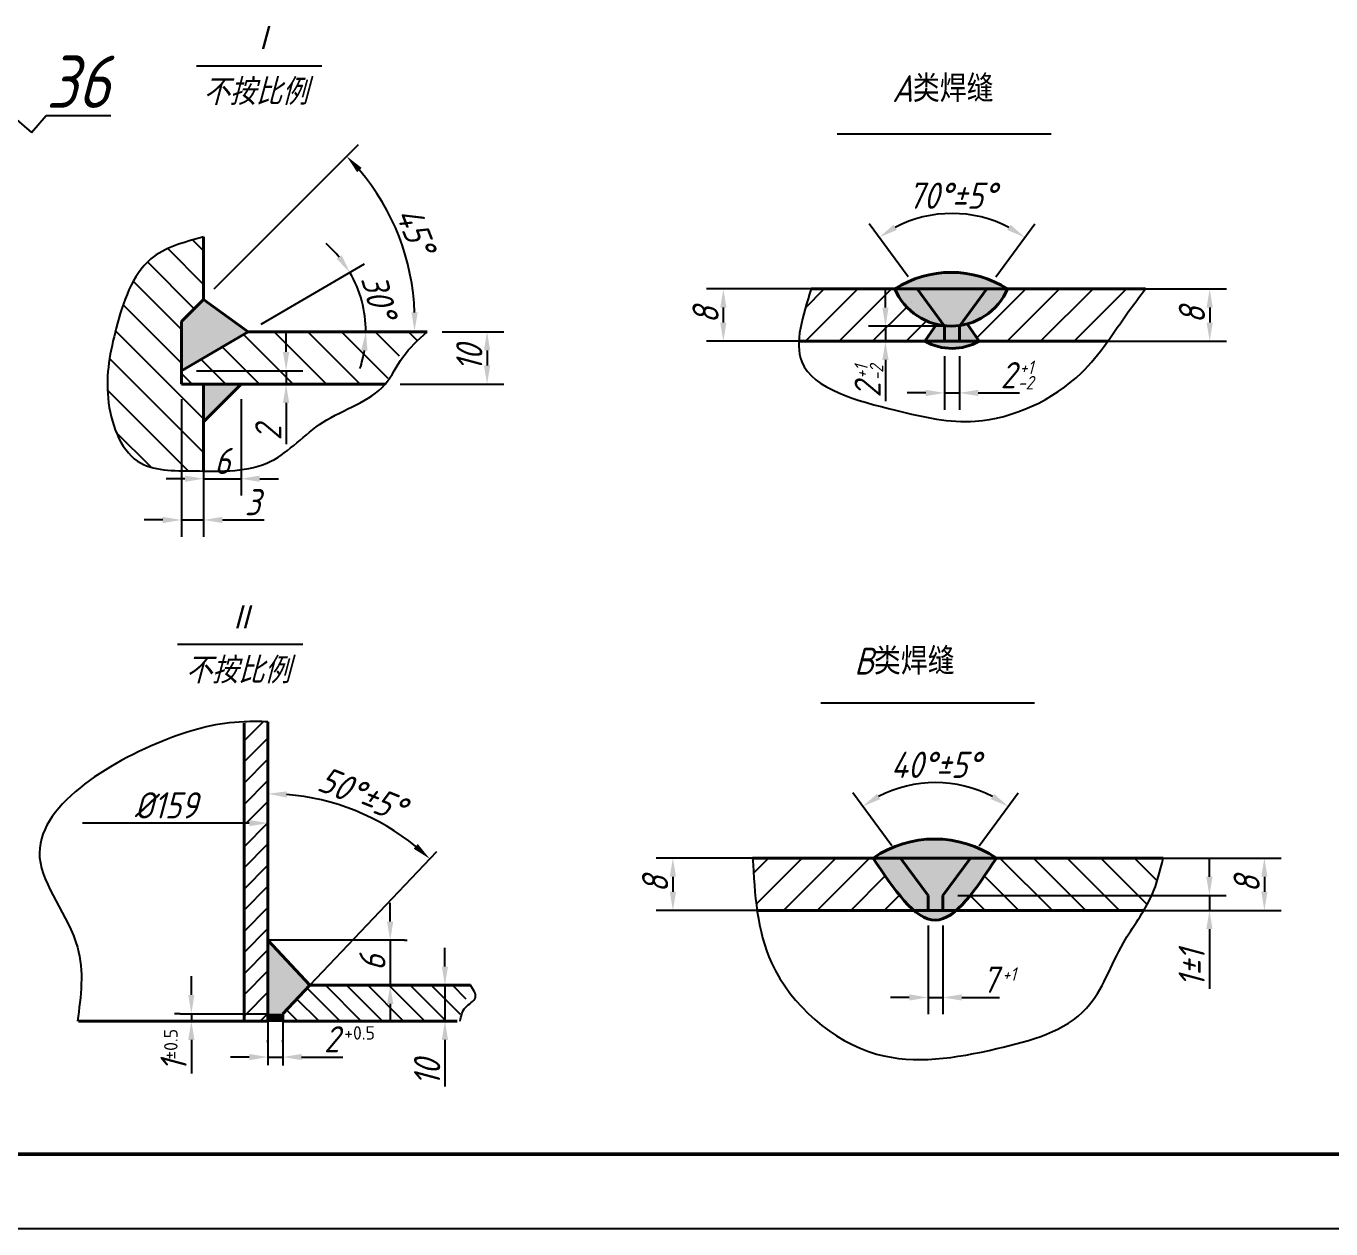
# Model space of a CAD drawing. Header units: millimetres. Extents: x -1137 to 3068, y -1656 to 1314.
# Drawn here: x -218 to 654, y -1656 to -852 of the extents above; entities that cross this region are included whole.
import ezdxf

# ---------------------------------------------------------------- set-up
doc = ezdxf.new("R2010")
doc.units = ezdxf.units.MM
doc.linetypes.add('ACAD_ISO04W100', pattern=[30, 24, -3, 0, -3])
for name, color, linetype in [('LAYER1', 7, 'Continuous'), ('文字', 7, 'Continuous'), ('标注', 254, 'Continuous'), ('点划线', 1, 'ACAD_ISO04W100'), ('细实线', 253, 'Continuous')]:
    doc.layers.add(name, color=color, linetype=linetype)
doc.layers.add('粗实线', color=4, linetype='Continuous', lineweight=40)
doc.styles.add('GB', font='gbeitc.shx', dxfattribs={"bigfont": 'hztxt.shx'})
doc.styles.get("Standard").update_dxf_attribs({"font": 'Tssdeng.shx', "bigfont": 'hztxt.shx'})
doc.dimstyles.new('GB$0', dxfattribs={"dimscale": 5, "dimtxt": 3.5, "dimasz": 2.5, "dimexe": 2.25, "dimexo": 2, "dimtad": 1, "dimdec": 0, "dimtxsty": 'GB', "dimcen": 2.5, "dimadec": 0, "dimazin": 0, "dimtfac": 1, "dimtdec": 0, "dimtmove": 0, "dimatfit": 3, "dimfxl": 0, "dimarcsym": 0})
doc.dimstyles.new('GB$2', dxfattribs={"dimscale": 5, "dimtxt": 3.5, "dimasz": 2.5, "dimexe": 2.25, "dimexo": 2, "dimtad": 1, "dimdec": 0, "dimtxsty": 'GB', "dimcen": 2.5, "dimadec": 0, "dimazin": 0, "dimtfac": 1, "dimtdec": 0, "dimtmove": 0, "dimatfit": 3, "dimfxl": 0, "dimarcsym": 0})

# ---------------------------------------------------------------- blocks, each defined once
blk = doc.blocks.new('*D3')
at = {"layer": 'DEFPOINTS', "color": 0}
for p in [(-114.15, -1091.65), (-99.36, -1091.65), (-99.36, -1182.36)]:
    blk.add_point(p, dxfattribs=at)
at = {"layer": '标注', "color": 0, "lineweight": -2}
for p, q in [((-114.15, -1101.65), (-114.15, -1193.61)), ((-99.36, -1101.65), (-99.36, -1193.61)), ((-126.65, -1182.36), (-139.15, -1182.36)), ((-114.15, -1182.36), (-99.36, -1182.36)), ((-86.86, -1182.36), (-58.99, -1182.36))]:
    blk.add_line(p, q, dxfattribs=at)
at = {"layer": '标注', "color": 0}
for points in [[(-126.65, -1180.27), (-126.65, -1184.44), (-114.15, -1182.36)], [(-86.86, -1180.27), (-86.86, -1184.44), (-99.36, -1182.36)]]:
    blk.add_solid(points, dxfattribs=at)
at = {"layer": '标注', "color": 0, "insert": (-66.68, -1170.48), "char_height": 17.5, "attachment_point": 5, "style": 'GB'}
blk.add_mtext('3', dxfattribs=at)
blk = doc.blocks.new('*D4')
at = {"layer": 'DEFPOINTS', "color": 0}
for p in [(-114.05, -1082.65), (-114.05, -1091.65), (-44.27, -1091.65)]:
    blk.add_point(p, dxfattribs=at)
at = {"layer": '标注', "color": 0, "lineweight": -2}
for p, q in [((-44.27, -1070.15), (-44.27, -1057.65)), ((-104.05, -1082.65), (-33.02, -1082.65)), ((-44.27, -1082.65), (-44.27, -1091.65)), ((-104.05, -1091.65), (-33.02, -1091.65)), ((-44.27, -1104.15), (-44.27, -1131.65))]:
    blk.add_line(p, q, dxfattribs=at)
at = {"layer": '标注', "color": 0}
for points in [[(-46.35, -1070.15), (-42.19, -1070.15), (-44.27, -1082.65)], [(-46.35, -1104.15), (-42.19, -1104.15), (-44.27, -1091.65)]]:
    blk.add_solid(points, dxfattribs=at)
at = {"layer": '标注', "color": 0, "insert": (-56.15, -1124.15), "char_height": 17.5, "attachment_point": 5, "rotation": 90, "style": 'GB'}
blk.add_mtext('2', dxfattribs=at)
blk = doc.blocks.new('*D5')
at = {"layer": 'DEFPOINTS', "color": 0}
for p in [(49.9, -1056.65), (21.89, -1091.65), (89.99, -1091.65)]:
    blk.add_point(p, dxfattribs=at)
at = {"layer": '标注', "color": 0, "lineweight": -2}
for p, q in [((59.9, -1056.65), (101.24, -1056.65)), ((89.99, -1069.15), (89.99, -1079.15)), ((31.89, -1091.65), (101.24, -1091.65))]:
    blk.add_line(p, q, dxfattribs=at)
at = {"layer": '标注', "color": 0}
for points in [[(87.91, -1069.15), (92.08, -1069.15), (89.99, -1056.65)], [(87.91, -1079.15), (92.08, -1079.15), (89.99, -1091.65)]]:
    blk.add_solid(points, dxfattribs=at)
at = {"layer": '标注', "color": 0, "insert": (78.12, -1074.15), "char_height": 17.5, "attachment_point": 5, "rotation": 90, "style": 'GB'}
blk.add_mtext('10', dxfattribs=at)
blk = doc.blocks.new('*D6')
at = {"layer": 'DEFPOINTS', "color": 0}
for p in [(37.55, -1013.59), (-99.36, -1035.03), (-114.22, -1049.9), (-99.04, -1049.82), (49.9, -1056.65)]:
    blk.add_point(p, dxfattribs=at)
at = {"layer": '标注', "color": 0, "lineweight": -2}
blk.add_line((-92.29, -1027.96), (4.19, -931.49), dxfattribs=at)
blk.add_arc((-113.48, -1049.16), 155.16, 1.9923, 40.38291, dxfattribs=at)
at = {"layer": '标注', "color": 0}
for points in [[(3.18, -950.04), (6.24, -947.22), (-3.77, -939.44)], [(43.67, -1043.77), (39.5, -1043.75), (41.52, -1056.26)]]:
    blk.add_solid(points, dxfattribs=at)
at = {"layer": '标注', "color": 0, "insert": (42.26, -988.79), "char_height": 17.5, "attachment_point": 5, "rotation": 291.1876, "style": 'GB'}
blk.add_mtext('45%%d', dxfattribs=at)
blk = doc.blocks.new('*D7')
at = {"layer": 'DEFPOINTS', "color": 0}
for p in [(7.83, -1042.85), (-69.58, -1056.65), (-69.58, -1056.65), (49.9, -1056.65), (-114.05, -1082.65)]:
    blk.add_point(p, dxfattribs=at)
at = {"layer": '标注', "color": 0, "lineweight": -2}
blk.add_line((-60.95, -1051.6), (8.01, -1011.28), dxfattribs=at)
for start, end in [(39.43014, 48.54834), (0, 30.31194), (341.7636, 350.8818)]:
    blk.add_arc((-69.58, -1056.65), 78.63, start, end, dxfattribs=at)
at = {"layer": '标注', "color": 0}
for points in [[(-7.14, -1005.51), (-10.56, -1007.9), (-1.7, -1016.96)], [(5.98, -1068.94), (10.13, -1069.27), (9.05, -1056.65)]]:
    blk.add_solid(points, dxfattribs=at)
at = {"layer": '标注', "color": 0, "insert": (17.77, -1032.98), "char_height": 17.5, "attachment_point": 5, "rotation": 285.15597, "style": 'GB'}
blk.add_mtext('30%%d', dxfattribs=at)
blk = doc.blocks.new('*D8')
at = {"layer": 'DEFPOINTS', "color": 0}
for p in [(417.85, -979.44), (377.3, -1028.01), (423.97, -1028.01), (395.63, -1053.01), (405.63, -1053.01)]:
    blk.add_point(p, dxfattribs=at)
at = {"layer": '标注', "color": 0, "lineweight": -2}
for p, q in [((371.38, -1019.94), (345.36, -984.46)), ((429.88, -1019.94), (455.91, -984.46))]:
    blk.add_line(p, q, dxfattribs=at)
blk.add_arc((400.63, -1059.83), 82.21, 62.46351, 117.53649, dxfattribs=at)
at = {"layer": '标注', "color": 0}
for points in [[(363.73, -988.7), (361.53, -985.16), (352.01, -993.53)], [(439.74, -985.16), (437.54, -988.7), (449.25, -993.53)]]:
    blk.add_solid(points, dxfattribs=at)
at = {"layer": '标注', "color": 0, "insert": (400.63, -965.74), "char_height": 17.5, "attachment_point": 5, "style": 'GB'}
blk.add_mtext('70%%D%%P5%%D', dxfattribs=at)
blk = doc.blocks.new('*D9')
at = {"layer": 'DEFPOINTS', "color": 0}
for p in [(330.37, -1028.01), (247.84, -1063.01), (330.37, -1063.01)]:
    blk.add_point(p, dxfattribs=at)
at = {"layer": '标注', "color": 0, "lineweight": -2}
for p, q in [((320.37, -1028.01), (236.59, -1028.01)), ((247.84, -1040.51), (247.84, -1050.51)), ((320.37, -1063.01), (236.59, -1063.01))]:
    blk.add_line(p, q, dxfattribs=at)
at = {"layer": '标注', "color": 0}
for points in [[(245.76, -1040.51), (249.93, -1040.51), (247.84, -1028.01)], [(245.76, -1050.51), (249.93, -1050.51), (247.84, -1063.01)]]:
    blk.add_solid(points, dxfattribs=at)
at = {"layer": '标注', "color": 0, "insert": (235.97, -1045.51), "char_height": 17.5, "attachment_point": 5, "rotation": 90, "style": 'GB'}
blk.add_mtext('8', dxfattribs=at)
blk = doc.blocks.new('*D10')
at = {"layer": 'DEFPOINTS', "color": 0}
for p in [(494.9, -1028.01), (494.9, -1063.01), (572.78, -1063.01)]:
    blk.add_point(p, dxfattribs=at)
at = {"layer": '标注', "color": 0, "lineweight": -2}
for p, q in [((504.9, -1028.01), (584.03, -1028.01)), ((572.78, -1040.51), (572.78, -1050.51)), ((504.9, -1063.01), (584.03, -1063.01))]:
    blk.add_line(p, q, dxfattribs=at)
at = {"layer": '标注', "color": 0}
for points in [[(570.7, -1040.51), (574.86, -1040.51), (572.78, -1028.01)], [(570.7, -1050.51), (574.86, -1050.51), (572.78, -1063.01)]]:
    blk.add_solid(points, dxfattribs=at)
at = {"layer": '标注', "color": 0, "insert": (560.91, -1045.51), "char_height": 17.5, "attachment_point": 5, "rotation": 90, "style": 'GB'}
blk.add_mtext('8', dxfattribs=at)
blk = doc.blocks.new('*D11')
at = {"layer": 'DEFPOINTS', "color": 0}
for p in [(395.63, -1063.01), (405.63, -1063.01), (405.63, -1097.51)]:
    blk.add_point(p, dxfattribs=at)
at = {"layer": '标注', "color": 0, "lineweight": -2}
for p, q in [((395.63, -1073.01), (395.63, -1108.76)), ((405.63, -1073.01), (405.63, -1108.76)), ((383.13, -1097.51), (370.63, -1097.51)), ((395.63, -1097.51), (405.63, -1097.51)), ((418.13, -1097.51), (445.63, -1097.51))]:
    blk.add_line(p, q, dxfattribs=at)
at = {"layer": '标注', "color": 0}
for points in [[(383.13, -1095.43), (383.13, -1099.6), (395.63, -1097.51)], [(418.13, -1095.43), (418.13, -1099.6), (405.63, -1097.51)]]:
    blk.add_solid(points, dxfattribs=at)
at = {"layer": '标注', "color": 0, "insert": (438.13, -1085.64), "char_height": 17.5, "attachment_point": 5, "style": 'GB'}
blk.add_mtext('2', dxfattribs=at)
blk = doc.blocks.new('*D12')
at = {"layer": 'DEFPOINTS', "color": 0}
for p in [(405.63, -1053.01), (356.16, -1063.01), (405.63, -1063.01)]:
    blk.add_point(p, dxfattribs=at)
at = {"layer": '标注', "color": 0, "lineweight": -2}
for p, q in [((356.16, -1040.51), (356.16, -1028.01)), ((395.63, -1053.01), (344.91, -1053.01)), ((356.16, -1053.01), (356.16, -1063.01)), ((395.63, -1063.01), (344.91, -1063.01)), ((356.16, -1075.51), (356.16, -1103.01))]:
    blk.add_line(p, q, dxfattribs=at)
at = {"layer": '标注', "color": 0}
for points in [[(354.07, -1040.51), (358.24, -1040.51), (356.16, -1053.01)], [(354.07, -1075.51), (358.24, -1075.51), (356.16, -1063.01)]]:
    blk.add_solid(points, dxfattribs=at)
at = {"layer": '标注', "color": 0, "insert": (344.28, -1095.51), "char_height": 17.5, "attachment_point": 5, "rotation": 90, "style": 'GB'}
blk.add_mtext('2', dxfattribs=at)
blk = doc.blocks.new('*D66')
at = {"layer": 'DEFPOINTS', "color": 0}
for p in [(-74.39, -1091.65), (-99.36, -1116.71), (-74.39, -1154.8)]:
    blk.add_point(p, dxfattribs=at)
at = {"layer": '标注', "color": 0, "lineweight": -2}
for p, q in [((-74.39, -1101.65), (-74.39, -1166.05)), ((-99.36, -1126.71), (-99.36, -1166.05)), ((-111.86, -1154.8), (-124.36, -1154.8)), ((-99.36, -1154.8), (-74.39, -1154.8)), ((-61.89, -1154.8), (-49.39, -1154.8))]:
    blk.add_line(p, q, dxfattribs=at)
at = {"layer": '标注', "color": 0}
for points in [[(-111.86, -1152.72), (-111.86, -1156.89), (-99.36, -1154.8)], [(-61.89, -1152.72), (-61.89, -1156.89), (-74.39, -1154.8)]]:
    blk.add_solid(points, dxfattribs=at)
at = {"layer": '标注', "color": 0, "insert": (-86.87, -1142.93), "char_height": 17.5, "attachment_point": 5, "style": 'GB'}
blk.add_mtext('6', dxfattribs=at)
blk = doc.blocks.new('*D68')
at = {"layer": 'DEFPOINTS', "color": 0}
for p in [(406.8, -1359.61), (366.26, -1408.18), (412.93, -1408.18), (384.59, -1433.18), (394.59, -1433.18)]:
    blk.add_point(p, dxfattribs=at)
at = {"layer": '标注', "color": 0, "lineweight": -2}
for p, q in [((360.34, -1400.12), (334.32, -1364.63)), ((418.84, -1400.12), (444.87, -1364.63))]:
    blk.add_line(p, q, dxfattribs=at)
blk.add_arc((389.59, -1440), 82.21, 62.46351, 117.53649, dxfattribs=at)
at = {"layer": '标注', "color": 0}
for points in [[(352.69, -1368.87), (350.48, -1365.33), (340.97, -1373.71)], [(428.7, -1365.33), (426.5, -1368.87), (438.21, -1373.71)]]:
    blk.add_solid(points, dxfattribs=at)
at = {"layer": '标注', "color": 0, "insert": (389.59, -1345.91), "char_height": 17.5, "attachment_point": 5, "style": 'GB'}
blk.add_mtext('40%%D%%P5%%D', dxfattribs=at)
blk = doc.blocks.new('*D69')
at = {"layer": 'DEFPOINTS', "color": 0}
for p in [(296.68, -1408.18), (214.16, -1443.18), (296.68, -1443.18)]:
    blk.add_point(p, dxfattribs=at)
at = {"layer": '标注', "color": 0, "lineweight": -2}
for p, q in [((286.68, -1408.18), (202.91, -1408.18)), ((214.16, -1420.68), (214.16, -1430.68)), ((286.68, -1443.18), (202.91, -1443.18))]:
    blk.add_line(p, q, dxfattribs=at)
at = {"layer": '标注', "color": 0}
for points in [[(212.07, -1420.68), (216.24, -1420.68), (214.16, -1408.18)], [(212.07, -1430.68), (216.24, -1430.68), (214.16, -1443.18)]]:
    blk.add_solid(points, dxfattribs=at)
at = {"layer": '标注', "color": 0, "insert": (202.28, -1425.68), "char_height": 17.5, "attachment_point": 5, "rotation": 90, "style": 'GB'}
blk.add_mtext('8', dxfattribs=at)
blk = doc.blocks.new('*D67')
at = {"layer": 'DEFPOINTS', "color": 0}
for p in [(483.86, -1408.18), (528.81, -1443.18), (609.33, -1443.18)]:
    blk.add_point(p, dxfattribs=at)
at = {"layer": '标注', "color": 0, "lineweight": -2}
for p, q in [((493.86, -1408.18), (620.58, -1408.18)), ((609.33, -1420.68), (609.33, -1430.68)), ((538.81, -1443.18), (620.58, -1443.18))]:
    blk.add_line(p, q, dxfattribs=at)
at = {"layer": '标注', "color": 0}
for points in [[(607.25, -1420.68), (611.41, -1420.68), (609.33, -1408.18)], [(607.25, -1430.68), (611.41, -1430.68), (609.33, -1443.18)]]:
    blk.add_solid(points, dxfattribs=at)
at = {"layer": '标注', "color": 0, "insert": (597.46, -1425.68), "char_height": 17.5, "attachment_point": 5, "rotation": 90, "style": 'GB'}
blk.add_mtext('8', dxfattribs=at)
blk = doc.blocks.new('*D70')
at = {"layer": 'DEFPOINTS', "color": 0}
for p in [(384.59, -1443.18), (394.59, -1443.18), (394.59, -1501.31)]:
    blk.add_point(p, dxfattribs=at)
at = {"layer": '标注', "color": 0, "lineweight": -2}
for p, q in [((384.59, -1453.18), (384.59, -1512.56)), ((394.59, -1453.18), (394.59, -1512.56)), ((372.09, -1501.31), (359.59, -1501.31)), ((384.59, -1501.31), (394.59, -1501.31)), ((407.09, -1501.31), (432.4, -1501.31))]:
    blk.add_line(p, q, dxfattribs=at)
at = {"layer": '标注', "color": 0}
for points in [[(372.09, -1499.23), (372.09, -1503.4), (384.59, -1501.31)], [(407.09, -1499.23), (407.09, -1503.4), (394.59, -1501.31)]]:
    blk.add_solid(points, dxfattribs=at)
at = {"layer": '标注', "color": 0, "insert": (426, -1489.44), "char_height": 17.5, "attachment_point": 5, "style": 'GB'}
blk.add_mtext('7', dxfattribs=at)
blk = doc.blocks.new('*D71')
at = {"layer": 'DEFPOINTS', "color": 0}
for p in [(394.59, -1433.18), (394.59, -1443.18), (572.61, -1443.18)]:
    blk.add_point(p, dxfattribs=at)
at = {"layer": '标注', "color": 0, "lineweight": -2}
for p, q in [((572.61, -1420.68), (572.61, -1408.18)), ((404.59, -1433.18), (583.86, -1433.18)), ((572.61, -1433.18), (572.61, -1443.18)), ((404.59, -1443.18), (583.86, -1443.18)), ((572.61, -1455.68), (572.61, -1495.58))]:
    blk.add_line(p, q, dxfattribs=at)
at = {"layer": '标注', "color": 0}
for points in [[(570.52, -1420.68), (574.69, -1420.68), (572.61, -1433.18)], [(570.52, -1455.68), (574.69, -1455.68), (572.61, -1443.18)]]:
    blk.add_solid(points, dxfattribs=at)
at = {"layer": '标注', "color": 0, "insert": (560.73, -1481.88), "char_height": 17.5, "attachment_point": 5, "rotation": 90, "style": 'GB'}
blk.add_mtext('1%%p1', dxfattribs=at)
blk = doc.blocks.new('*D104')
at = {"layer": 'DEFPOINTS', "color": 0}
for p in [(-105.11, -1512.17), (-107.57, -1517.17), (-105.11, -1517.17)]:
    blk.add_point(p, dxfattribs=at)
at = {"layer": '细实线', "color": 0, "lineweight": -2}
for p, q in [((-107.57, -1499.67), (-107.57, -1487.17)), ((-115.11, -1512.17), (-118.82, -1512.17)), ((-107.57, -1512.17), (-107.57, -1517.17)), ((-115.11, -1517.17), (-118.82, -1517.17)), ((-107.57, -1529.67), (-107.57, -1552.07))]:
    blk.add_line(p, q, dxfattribs=at)
at = {"layer": '细实线', "color": 0}
for points in [[(-109.66, -1499.67), (-105.49, -1499.67), (-107.57, -1512.17)], [(-109.66, -1529.67), (-105.49, -1529.67), (-107.57, -1517.17)]]:
    blk.add_solid(points, dxfattribs=at)
at = {"layer": '细实线', "color": 0, "insert": (-119.45, -1547.12), "char_height": 17.5, "attachment_point": 5, "rotation": 90, "style": 'GB'}
blk.add_mtext('1', dxfattribs=at)
blk = doc.blocks.new('*D105')
at = {"layer": 'DEFPOINTS', "color": 0}
for p in [(-56.39, -1541.31), (-46.39, -1541.13), (-46.39, -1541.13)]:
    blk.add_point(p, dxfattribs=at)
at = {"layer": '细实线', "color": 0, "lineweight": -2}
for p, q in [((-56.39, -1531.31), (-56.39, -1529.88)), ((-46.39, -1531.13), (-46.39, -1529.88)), ((-68.89, -1541.13), (-81.39, -1541.13)), ((-56.39, -1541.13), (-46.39, -1541.13)), ((-33.89, -1541.13), (-6.39, -1541.13))]:
    blk.add_line(p, q, dxfattribs=at)
at = {"layer": '细实线', "color": 0}
for points in [[(-68.89, -1539.05), (-68.89, -1543.22), (-56.39, -1541.13)], [(-33.89, -1539.05), (-33.89, -1543.22), (-46.39, -1541.13)]]:
    blk.add_solid(points, dxfattribs=at)
at = {"layer": '细实线', "color": 0, "insert": (-13.89, -1529.26), "char_height": 17.5, "attachment_point": 5, "style": 'GB'}
blk.add_mtext('2', dxfattribs=at)
blk = doc.blocks.new('*D106')
at = {"layer": 'DEFPOINTS', "color": 0}
for p in [(66.84, -1493.17), (61.83, -1517.17), (66.84, -1517.17)]:
    blk.add_point(p, dxfattribs=at)
at = {"layer": '细实线', "color": 0, "lineweight": -2}
for p, q in [((61.83, -1480.67), (61.83, -1468.17)), ((56.84, -1493.17), (50.58, -1493.17)), ((61.83, -1493.17), (61.83, -1517.17)), ((56.84, -1517.17), (50.58, -1517.17)), ((61.83, -1529.67), (61.83, -1560.82))]:
    blk.add_line(p, q, dxfattribs=at)
at = {"layer": '细实线', "color": 0}
for points in [[(59.75, -1480.67), (63.91, -1480.67), (61.83, -1493.17)], [(59.75, -1529.67), (63.91, -1529.67), (61.83, -1517.17)]]:
    blk.add_solid(points, dxfattribs=at)
at = {"layer": '细实线', "color": 0, "insert": (49.95, -1551.5), "char_height": 17.5, "attachment_point": 5, "rotation": 90, "style": 'GB'}
blk.add_mtext('10', dxfattribs=at)
blk = doc.blocks.new('*D107')
at = {"layer": 'DEFPOINTS', "color": 0}
for p in [(24.9, -1463.17), (24.42, -1493.17), (25.26, -1493.17)]:
    blk.add_point(p, dxfattribs=at)
at = {"layer": '细实线', "color": 0, "lineweight": -2}
for p, q in [((25.26, -1450.67), (25.26, -1438.17)), ((25.26, -1463.17), (25.26, -1493.17)), ((34.9, -1463.17), (36.51, -1463.17)), ((34.42, -1493.17), (36.51, -1493.17)), ((25.26, -1505.67), (25.26, -1518.17))]:
    blk.add_line(p, q, dxfattribs=at)
at = {"layer": '细实线', "color": 0}
for points in [[(23.18, -1450.67), (27.35, -1450.67), (25.26, -1463.17)], [(23.18, -1505.67), (27.35, -1505.67), (25.26, -1493.17)]]:
    blk.add_solid(points, dxfattribs=at)
at = {"layer": '细实线', "color": 0, "insert": (13.39, -1478.17), "char_height": 17.5, "attachment_point": 5, "rotation": 90, "style": 'GB'}
blk.add_mtext('6', dxfattribs=at)
blk = doc.blocks.new('*D108')
at = {"layer": 'DEFPOINTS', "color": 0}
for p in [(-56.39, -1317.17), (19.8, -1385.08), (56.21, -1403.99), (-28.83, -1492.69), (-56.39, -1517.17)]:
    blk.add_point(p, dxfattribs=at)
at = {"layer": '细实线', "color": 0, "lineweight": -2}
blk.add_arc((-56.39, -1521.44), 156.2, 50.79234, 85.41362, dxfattribs=at)
at = {"layer": '细实线', "color": 0}
for points in [[(-43.99, -1367.82), (-43.82, -1363.65), (-56.39, -1365.24)], [(43.73, -1398.84), (40.97, -1401.96), (51.71, -1408.69)]]:
    blk.add_solid(points, dxfattribs=at)
at = {"layer": '细实线', "color": 0, "insert": (6.29, -1365.49), "char_height": 17.5, "attachment_point": 5, "rotation": 338.10298, "style": 'GB'}
blk.add_mtext('50%%D%%P5%%D', dxfattribs=at)

msp = doc.modelspace()

# ---------------------------------------------------------------- hatches: boundary and pattern name
at = {"layer": '粗实线'}
h = msp.add_hatch(color=256, dxfattribs=at)
h.paths.add_polyline_path([(423.97, -1028.01), (377.3, -1028.01), (395.32, -1052.58, 0.065796), (406.07, -1052.41)])
h.paths.add_polyline_path([(377.3, -1028.01), (362.36, -1028.01, 0.268711), (395.32, -1052.58)])
h.paths.add_polyline_path([(437.75, -1028.01), (423.97, -1028.01), (406.07, -1052.41, 0.260241)])
h.paths.add_polyline_path([(362.36, -1028.01), (437.75, -1028.01, 0.292124)])
h.paths.add_polyline_path([(395.63, -1053.01), (395.32, -1052.58, -0.031063), (390.31, -1051.68), (382.52, -1063.01), (395.63, -1063.01)])
h.paths.add_polyline_path([(405.63, -1053.01), (406.07, -1052.41, -0.065796), (395.32, -1052.58), (395.63, -1053.01), (395.63, -1063.01), (405.63, -1063.01)])
h.paths.add_polyline_path([(410.78, -1051.43, -0.029362), (406.07, -1052.41), (405.63, -1053.01), (405.63, -1063.01), (418.74, -1063.01)])
h.paths.add_polyline_path([(418.74, -1063.01), (382.52, -1063.01, 0.263715)])
h = msp.add_hatch(color=256, dxfattribs=at)
edge = h.paths.add_edge_path()
edge.add_line((394.59, -1433.18), (394.59, -1443.18))
edge.add_line((394.59, -1443.18), (403.45, -1443.18))
edge.add_spline(control_points=[(403.45, -1443.18), (412.41, -1435.43), (421.35, -1421.81), (430.28, -1408.18)], knot_values=[78.615437, 78.615437, 78.615437, 78.615437, 116.954151, 116.954151, 116.954151, 116.954151], degree=3, periodic=0)
edge.add_line((430.28, -1408.18), (412.93, -1408.18))
edge.add_line((412.93, -1408.18), (394.59, -1433.18))
h.paths.add_polyline_path([(412.93, -1408.18), (366.26, -1408.18), (384.59, -1433.18), (384.59, -1443.18), (394.59, -1443.18), (394.59, -1433.18)])
edge = h.paths.add_edge_path()
edge.add_line((366.26, -1408.18), (347.86, -1408.18))
edge.add_spline(control_points=[(347.86, -1408.18), (356.98, -1421.81), (366.09, -1435.43), (375.17, -1443.18)], knot_values=[0, 0, 0, 0, 38.47767, 38.47767, 38.47767, 38.47767], degree=3, periodic=0)
edge.add_line((375.17, -1443.18), (384.59, -1443.18))
edge.add_line((384.59, -1443.18), (384.59, -1433.18))
edge.add_line((384.59, -1433.18), (366.26, -1408.18))
h.paths.add_polyline_path([(430.28, -1408.18, 0.307911), (347.86, -1408.18)])
edge = h.paths.add_edge_path()
edge.add_spline(control_points=[(375.17, -1443.18), (379.96, -1447.27), (389.42, -1452.12), (398.82, -1447.19), (403.45, -1443.18)], knot_values=[38.47767, 38.47767, 38.47767, 38.47767, 58.794423, 78.615437, 78.615437, 78.615437, 78.615437], degree=3, periodic=0)
edge.add_line((403.45, -1443.18), (375.17, -1443.18))
at = {"layer": '细实线'}
h = msp.add_hatch(dxfattribs=at)
h.set_pattern_fill('ANSI31', color=256, scale=5, angle=90, style=0)
h.set_pattern_definition([(135, (372.574, 254.077), (-11.22532, -11.22532), [])])
edge = h.paths.add_edge_path()
edge.add_line((-99.36, -1035.03), (-99.36, -993.34))
edge.add_spline(control_points=[(-99.36, -993.34), (-112.35, -996.79), (-142.85, -1004.9), (-158.68, -1053.82), (-167.74, -1099.07), (-150.46, -1149.86), (-119.54, -1149.63), (-105.52, -1149.53)], knot_values=[0, 0, 0, 0, 38.254098, 89.852734, 136.989344, 183.443229, 221.969893, 221.969893, 221.969893, 221.969893], degree=3, periodic=0)
edge.add_spline(control_points=[(-105.52, -1149.53), (-103.46, -1149.6), (-101.41, -1149.67), (-99.36, -1149.72)], knot_values=[0, 0, 0, 0, 5.783967, 5.783967, 5.783967, 5.783967], degree=3, periodic=0)
edge.add_line((-99.36, -1149.72), (-99.36, -1091.65))
edge.add_line((-99.36, -1091.65), (-114.15, -1091.65))
edge.add_line((-114.15, -1091.65), (-114.15, -1084.82))
edge.add_line((-114.15, -1084.82), (-114.15, -1075.82))
edge.add_line((-114.15, -1075.82), (-114.15, -1049.83))
edge.add_line((-114.15, -1049.83), (-99.36, -1035.03))
h = msp.add_hatch(dxfattribs=at)
h.set_pattern_fill('ANSI31', color=256, scale=5, style=0)
h.set_pattern_definition([(45, (-1128.698, -361.593), (-11.22532, 11.22532), [])])
edge = h.paths.add_edge_path()
edge.add_line((362.36, -1028.01), (306.56, -1028.01))
edge.add_spline(control_points=[(306.56, -1028.01), (302.67, -1040.21), (298.78, -1052.42), (298.31, -1063.01)], knot_values=[0, 0, 0, 0, 33.386685, 33.386685, 33.386685, 33.386685], degree=3, periodic=0)
edge.add_line((298.31, -1063.01), (382.52, -1063.01))
edge.add_line((382.52, -1063.01), (390.31, -1051.68))
edge.add_arc((400.05, -1011.84), 41.02, 203.21548, 256.26143, ccw=False)
edge = h.paths.add_edge_path()
edge.add_line((529.89, -1028.01), (434.84, -1028.01))
edge.add_spline(control_points=[(434.84, -1028.01), (433.96, -1029.09), (430.79, -1032.97), (425.4, -1042.91), (416.87, -1049.31), (410.87, -1051.55)], knot_values=[55.793901, 55.793901, 55.793901, 55.793901, 59.991274, 70.800524, 89.631117, 89.631117, 89.631117, 89.631117], degree=3, periodic=0)
edge.add_line((410.87, -1051.55), (418.74, -1063.01))
edge.add_line((418.74, -1063.01), (504.68, -1063.01))
edge.add_spline(control_points=[(504.68, -1063.01), (509.34, -1056.53), (517.31, -1044.53), (526.02, -1033.1), (529.89, -1028.01)], knot_values=[278.703993, 278.703993, 278.703993, 278.703993, 302.640561, 321.827954, 321.827954, 321.827954, 321.827954], degree=3, periodic=0)
h = msp.add_hatch(color=256, dxfattribs=at)
h.paths.add_polyline_path([(-74.39, -1091.65), (-99.36, -1091.65), (-99.36, -1116.71)])
h.paths.add_polyline_path([(-114.05, -1082.65), (-114.05, -1091.65), (-114.15, -1091.65), (-114.15, -1082.65), (-114.15, -1049.83), (-99.36, -1035.03), (-69.58, -1056.65)])
h = msp.add_hatch(dxfattribs=at)
h.set_pattern_fill('ANSI31', color=256, scale=5, angle=90, style=0)
h.set_pattern_definition([(135, (372.574, 247.249), (-11.22532, -11.22532), [])])
h.paths.add_polyline_path([(-69.02, -1056.65), (-114.05, -1082.65), (-114.15, -1082.82), (-114.15, -1091.65), (21.89, -1091.65), (21.96, -1091.48), (22.03, -1091.31), (22.1, -1091.15), (22.17, -1090.98), (22.25, -1090.81), (22.32, -1090.64), (22.39, -1090.48), (22.46, -1090.31), (22.53, -1090.14), (22.6, -1089.97), (22.67, -1089.81), (22.74, -1089.64), (22.81, -1089.47), (22.88, -1089.3), (22.96, -1089.14), (23.03, -1088.97), (23.1, -1088.8), (23.17, -1088.63), (23.24, -1088.46), (23.31, -1088.3), (23.38, -1088.13), (23.45, -1087.96), (23.52, -1087.79), (23.6, -1087.63), (23.67, -1087.46), (23.74, -1087.29), (23.81, -1087.12), (23.88, -1086.95), (23.95, -1086.79), (24.03, -1086.62), (24.1, -1086.45), (24.17, -1086.28), (24.24, -1086.12), (24.32, -1085.95), (24.39, -1085.78), (24.46, -1085.61), (24.53, -1085.45), (24.61, -1085.28), (24.68, -1085.11), (24.75, -1084.95), (24.83, -1084.78), (24.9, -1084.61), (24.98, -1084.45), (25.05, -1084.28), (25.13, -1084.12), (25.2, -1083.95), (25.28, -1083.78), (25.35, -1083.62), (25.43, -1083.45), (25.5, -1083.29), (25.58, -1083.12), (25.66, -1082.96), (25.73, -1082.79), (25.81, -1082.63), (25.89, -1082.47), (25.96, -1082.3), (26.04, -1082.14), (26.12, -1081.98), (26.2, -1081.81), (26.28, -1081.65), (26.36, -1081.49), (26.44, -1081.33), (26.52, -1081.16), (26.6, -1081), (26.68, -1080.84), (26.76, -1080.68), (26.84, -1080.52), (26.92, -1080.36), (27, -1080.2), (27.09, -1080.04), (27.17, -1079.88), (27.25, -1079.72), (27.34, -1079.56), (27.42, -1079.4), (27.51, -1079.24), (27.59, -1079.09), (27.68, -1078.93), (27.76, -1078.77), (27.85, -1078.61), (27.94, -1078.46), (28.02, -1078.3), (28.11, -1078.15), (28.2, -1077.99), (28.29, -1077.84), (28.38, -1077.68), (28.47, -1077.53), (28.56, -1077.38), (28.65, -1077.22), (28.74, -1077.07), (28.83, -1076.92), (28.92, -1076.77), (29.02, -1076.62), (29.11, -1076.47), (29.2, -1076.32), (29.3, -1076.17), (29.39, -1076.02), (29.49, -1075.87), (29.59, -1075.72), (29.68, -1075.57), (29.78, -1075.42), (29.88, -1075.28), (29.98, -1075.13), (30.08, -1074.99), (30.18, -1074.84), (30.28, -1074.7), (30.38, -1074.55), (30.48, -1074.41), (30.58, -1074.27), (30.69, -1074.12), (30.79, -1073.98), (30.9, -1073.84), (31, -1073.7), (31.1, -1073.56), (31.21, -1073.42), (31.32, -1073.28), (31.42, -1073.14), (31.53, -1073), (31.64, -1072.86), (31.75, -1072.72), (31.86, -1072.58), (31.97, -1072.45), (32.08, -1072.31), (32.19, -1072.17), (32.3, -1072.04), (32.41, -1071.9), (32.52, -1071.77), (32.63, -1071.63), (32.75, -1071.5), (32.86, -1071.37), (32.97, -1071.23), (33.09, -1071.1), (33.2, -1070.97), (33.32, -1070.84), (33.43, -1070.7), (33.55, -1070.57), (33.67, -1070.44), (33.78, -1070.31), (33.9, -1070.18), (34.02, -1070.05), (34.14, -1069.92), (34.26, -1069.79), (34.38, -1069.66), (34.5, -1069.54), (34.62, -1069.41), (34.74, -1069.28), (34.86, -1069.15), (34.98, -1069.03), (35.1, -1068.9), (35.22, -1068.77), (35.35, -1068.65), (35.47, -1068.52), (35.59, -1068.4), (35.72, -1068.27), (35.84, -1068.15), (35.97, -1068.03), (36.09, -1067.9), (36.22, -1067.78), (36.34, -1067.66), (36.47, -1067.53), (36.6, -1067.41), (36.72, -1067.29), (36.85, -1067.17), (36.98, -1067.05), (37.11, -1066.92), (37.23, -1066.8), (37.36, -1066.68), (37.49, -1066.56), (37.62, -1066.44), (37.75, -1066.32), (37.88, -1066.2), (38.01, -1066.09), (38.14, -1065.97), (38.27, -1065.85), (38.41, -1065.73), (38.54, -1065.61), (38.67, -1065.49), (38.8, -1065.38), (38.93, -1065.26), (39.07, -1065.14), (39.2, -1065.03), (39.33, -1064.91), (39.47, -1064.79), (39.6, -1064.68), (39.74, -1064.56), (39.87, -1064.45), (40.01, -1064.33), (40.14, -1064.22), (40.28, -1064.1), (40.41, -1063.99), (40.55, -1063.87), (40.68, -1063.76), (40.82, -1063.64), (40.96, -1063.53), (41.09, -1063.42), (41.23, -1063.3), (41.37, -1063.19), (41.51, -1063.08), (41.64, -1062.96), (41.78, -1062.85), (41.92, -1062.74), (42.06, -1062.63), (42.2, -1062.52), (42.34, -1062.4), (42.48, -1062.29), (42.62, -1062.18), (42.76, -1062.07), (42.89, -1061.96), (43.03, -1061.85), (43.17, -1061.74), (43.32, -1061.63), (43.46, -1061.52), (43.6, -1061.41), (43.74, -1061.3), (43.88, -1061.19), (44.02, -1061.08), (44.16, -1060.97), (44.3, -1060.86), (44.44, -1060.75), (44.59, -1060.64), (44.73, -1060.53), (44.87, -1060.42), (45.01, -1060.31), (45.15, -1060.2), (45.3, -1060.09), (45.44, -1059.98), (45.58, -1059.87), (45.72, -1059.77), (45.87, -1059.66), (46.01, -1059.55), (46.15, -1059.44), (46.3, -1059.33), (46.44, -1059.22), (46.58, -1059.12), (46.73, -1059.01), (46.87, -1058.9), (47.01, -1058.79), (47.16, -1058.68), (47.3, -1058.58), (47.44, -1058.47), (47.59, -1058.36), (47.73, -1058.25), (47.88, -1058.15), (48.02, -1058.04), (48.16, -1057.93), (48.31, -1057.82), (48.45, -1057.72), (48.6, -1057.61), (48.74, -1057.5), (48.89, -1057.4), (49.03, -1057.29), (49.17, -1057.18), (49.32, -1057.07), (49.46, -1056.97), (49.61, -1056.86), (49.75, -1056.75), (49.9, -1056.65)])
h = msp.add_hatch(dxfattribs=at)
h.set_pattern_fill('ANSI31', color=256, scale=5, style=0)
h.set_pattern_definition([(45, (-1148.817, -275.743), (-11.22532, 11.22532), [])])
edge = h.paths.add_edge_path()
edge.add_spline(control_points=[(267.44, -1408.18), (268.1, -1419.94), (268.76, -1431.7), (270.41, -1443.18)], knot_values=[0, 0, 0, 0, 34.641139, 34.641139, 34.641139, 34.641139], degree=3, periodic=0)
edge.add_line((270.41, -1443.18), (375.17, -1443.18))
edge.add_spline(control_points=[(375.17, -1443.18), (366.09, -1435.43), (356.98, -1421.81), (347.86, -1408.18)], knot_values=[0, 0, 0, 0, 38.47767, 38.47767, 38.47767, 38.47767], degree=3, periodic=0)
edge.add_line((347.86, -1408.18), (267.44, -1408.18))
h = msp.add_hatch(dxfattribs=at)
h.set_pattern_fill('ANSI31', color=256, scale=5, angle=90, style=0)
h.set_pattern_definition([(135, (-1148.817, -275.743), (-11.22532, -11.22532), [])])
edge = h.paths.add_edge_path()
edge.add_spline(control_points=[(430.28, -1408.18), (421.35, -1421.81), (412.41, -1435.43), (403.45, -1443.18)], knot_values=[78.615437, 78.615437, 78.615437, 78.615437, 116.954151, 116.954151, 116.954151, 116.954151], degree=3, periodic=0)
edge.add_line((403.45, -1443.18), (528.81, -1443.18))
edge.add_spline(control_points=[(528.81, -1443.18), (530.75, -1439.94), (536.68, -1429.08), (539.67, -1416.76), (541.75, -1408.18)], knot_values=[385.765614, 385.765614, 385.765614, 385.765614, 397.171231, 423.360097, 423.360097, 423.360097, 423.360097], degree=3, periodic=0)
edge.add_line((541.75, -1408.18), (430.28, -1408.18))
for points in [[(-56.39, -1463.17), (-56.39, -1512.17), (-46.39, -1512.17), (-28.37, -1493.17)], [(-46.39, -1512.17), (-56.39, -1512.17), (-56.39, -1517.17), (-46.39, -1517.17)]]:
    msp.add_hatch(color=256, dxfattribs=at).paths.add_polyline_path(points)

# ---------------------------------------------------------------- linework, layer by layer
for p, q in [((-72.39, -1513.75), (-70.82, -1512.17)), ((-61.67, -1517.17), (-56.67, -1512.17)), ((-56.67, -1512.17), (-56.39, -1511.89))]:
    msp.add_line(p, q)
at = {"lineweight": 50}
msp.add_line((3018.22, -1605.93), (-1011.78, -1605.93), dxfattribs=at)
at = {"lineweight": -3}
msp.add_line((3068.22, -1655.93), (-1136.78, -1655.93), dxfattribs=at)
at = {"layer": 'DEFPOINTS', "linetype": 'ByBlock'}
for p in [(-56.39, -1334.08), (-56.39, -1517.17)]:
    msp.add_point(p, dxfattribs=at)
at = {"layer": 'LAYER1'}
msp.add_line((-46.39, -1517.17), (-56.39, -1517.17), dxfattribs=at)
at = {"layer": '标注'}
for p, q in [((-104.04, -878.93), (-20.3, -878.93)), ((-204.53, -912.14), (-161.43, -912.14)), ((323.97, -924.45), (466.78, -924.45)), ((-116.86, -1265.28), (-33.12, -1265.28)), ((312.93, -1304.62), (455.74, -1304.62))]:
    msp.add_line(p, q, dxfattribs=at)
msp.add_spline([(306.56, -1028.01), (300.3, -1076.75), (362.91, -1109.08), (416.14, -1116.38), (487.1, -1084.05), (518.41, -1043.38), (529.89, -1028.01)], degree=3, dxfattribs=at)
at = {"layer": '点划线'}
for p, q in [((-114.15, -1082.65), (-114.15, -1091.65)), ((394.59, -1443.18), (394.59, -1433.18))]:
    msp.add_line(p, q, dxfattribs=at)
at = {"layer": '粗实线'}
for p, q in [((-99.36, -1035.03), (-99.36, -993.34)), ((306.56, -1028.01), (529.89, -1028.01)), ((395.63, -1053.01), (377.3, -1028.01)), ((405.63, -1053.01), (423.97, -1028.01)), ((-114.22, -1049.9), (-99.36, -1035.03)), ((-99.36, -1035.03), (-69.58, -1056.65)), ((-114.15, -1082.65), (-114.15, -1049.83)), ((390.47, -1051.46), (382.52, -1063.01)), ((395.63, -1063.01), (395.63, -1053.01)), ((405.63, -1063.01), (405.63, -1053.01)), ((410.8, -1051.46), (418.74, -1063.01)), ((-69.58, -1056.65), (-114.05, -1082.65)), ((-69.58, -1056.65), (49.9, -1056.65)), ((298.31, -1063.01), (504.68, -1063.01)), ((-114.15, -1084.82), (-114.15, -1091.65)), ((-114.05, -1082.65), (-114.05, -1091.65)), ((-114.15, -1091.65), (21.89, -1091.65)), ((-114.15, -1091.65), (-99.36, -1091.65)), ((-99.36, -1091.65), (-99.36, -1149.72)), ((-99.36, -1116.71), (-74.39, -1091.65)), ((-72.39, -1318.09), (-72.39, -1517.17)), ((-56.39, -1317.17), (-56.39, -1517.17)), ((267.44, -1408.18), (541.75, -1408.18)), ((384.59, -1433.18), (366.26, -1408.18)), ((394.59, -1433.18), (412.93, -1408.18)), ((384.59, -1443.18), (384.59, -1433.18)), ((394.59, -1433.18), (394.59, -1443.18)), ((270.41, -1443.18), (528.81, -1443.18)), ((-28.37, -1493.17), (-56.39, -1463.17)), ((-28.37, -1493.17), (-46.39, -1512.17)), ((78.9, -1493.17), (-28.37, -1493.17)), ((-46.39, -1512.17), (-46.39, -1517.17)), ((-56.39, -1517.17), (-182.88, -1517.17)), ((70.1, -1517.17), (-46.39, -1517.17))]:
    msp.add_line(p, q, dxfattribs=at)
for centre, radius, start, end in [((400.05, -1087.02), 70.03, 57.43127, 122.56873), ((400.05, -1011.84), 41.02, 203.21548, 336.78452), ((400.63, -1031.06), 36.72, 240.45314, 299.54686), ((389.07, -1468.75), 73.26, 55.7717, 124.2283)]:
    msp.add_arc(centre, radius, start, end, dxfattribs=at)
msp.add_spline([(347.86, -1408.18), (389.52, -1449.67), (430.28, -1408.18)], degree=3, dxfattribs=at)
at = {"layer": '细实线'}
for p, q in [((-227.62, -912.14), (-214.47, -923.57)), ((-214.47, -923.57), (-204.53, -912.14)), ((-72.39, -1329.9), (-59.7, -1317.21)), ((-72.39, -1344.04), (-56.39, -1328.04)), ((-72.39, -1358.19), (-56.39, -1342.19)), ((-72.39, -1372.33), (-56.39, -1356.33)), ((-70.2, -1384.28), (-56.39, -1370.47)), ((-68.89, -1384.88), (-180.25, -1384.88)), ((-72.39, -1400.61), (-56.39, -1384.61)), ((-56.39, -1394.61), (-56.39, -1396.13)), ((-72.39, -1414.75), (-56.39, -1398.75)), ((56.21, -1403.99), (-28.37, -1493.17)), ((-72.39, -1428.9), (-56.39, -1412.9)), ((-72.39, -1443.04), (-56.39, -1427.04)), ((-72.39, -1457.18), (-56.39, -1441.18)), ((-72.39, -1471.32), (-56.39, -1455.32)), ((34.9, -1463.17), (-56.39, -1463.17)), ((-72.39, -1485.47), (-56.39, -1469.47)), ((-72.39, -1499.61), (-56.39, -1483.61)), ((-70.82, -1512.17), (-56.39, -1497.75)), ((-8.15, -1517.17), (-30.21, -1495.11)), ((5.99, -1517.17), (-18.01, -1493.17)), ((20.13, -1517.17), (-3.87, -1493.17)), ((34.27, -1517.17), (10.27, -1493.17)), ((46.18, -1514.93), (24.42, -1493.17)), ((46.18, -1500.79), (38.56, -1493.17)), ((72.16, -1512.63), (52.7, -1493.17)), ((76.09, -1502.42), (66.84, -1493.17)), ((-22.29, -1517.17), (-37.1, -1502.37)), ((62.56, -1517.17), (46.18, -1500.79)), ((-115.11, -1512.17), (-56.67, -1512.17)), ((-36.44, -1517.17), (-43.98, -1509.63)), ((48.42, -1517.17), (46.18, -1514.93)), ((-56.39, -1517.17), (-56.39, -1546.49)), ((-46.39, -1517.17), (-46.39, -1546.83))]:
    msp.add_line(p, q, dxfattribs=at)
for points in [[(-99.36, -993.34), (-134.67, -1008.04), (-157.76, -1054.18), (-163.2, -1101.01), (-143.5, -1143.08), (-105.52, -1149.53)], [(-105.52, -1149.53), (-54.36, -1143.11), (-19.61, -1117.07), (21.89, -1091.65), (33.67, -1073.64), (49.9, -1056.65)], [(-56.39, -1317.17), (-72.39, -1317.17), (-123.57, -1328.82), (-208.93, -1407.78), (-183.64, -1467.8), (-183.64, -1517.17)], [(267.44, -1408.18), (280.09, -1478.18), (350.26, -1539.11), (430.61, -1535.53), (490.57, -1508.39), (515.14, -1464.93), (534.08, -1433.22), (541.75, -1408.18)], [(72.07, -1517.17), (75.56, -1508.02), (82.2, -1501.39), (78.9, -1493.17)]]:
    msp.add_spline(points, degree=3, dxfattribs=at)
msp.add_solid([(-68.89, -1382.79), (-68.89, -1386.96), (-56.39, -1384.88)], dxfattribs=at)

# ---------------------------------------------------------------- texts
at = {"layer": '文字', "char_height": 18, "width": 137.2679, "attachment_point": 1}
for s, insert in [('   {\\Fgbeitc|c0;A}类焊缝', (327.86, -885.19)), ('  {\\Fgbeitc|c0;B}类焊缝', (313.49, -1267.64))]:
    msp.add_mtext(s, dxfattribs=dict(at, insert=insert))
at = {"layer": '标注', "style": 'GB'}
for s, insert, char_height, width, attachment_point in [('Ⅰ', (-68.88, -852.02), 17.5, 24.0001, 1), ('36', (-204.6, -907.12), 35, 48.0002, 7), ('不按比例', (-99.79, -887.62), 17.5, 136.6145, 1), ('+1', (445.83, -1075.91), 9, 73.1377, 1), ('-2', (444.58, -1086.17), 9, 73.1377, 1), ('Ⅱ', (-83.49, -1238.99), 17.5, 24.0001, 1), ('不按比例', (-111.62, -1274.08), 17.5, 106.5417, 1), ('+1', (434.27, -1481.25), 9, 73.1377, 1)]:
    msp.add_mtext(s, dxfattribs=dict(at, insert=insert, char_height=char_height, width=width, attachment_point=attachment_point))
at = {"layer": '标注', "char_height": 9, "width": 73.1377, "attachment_point": 1, "rotation": 90, "style": 'GB'}
for s, insert in [('+1', (335.42, -1088.02)), ('-2', (345.68, -1089.26))]:
    msp.add_mtext(s, dxfattribs=dict(at, insert=insert))
at = {"layer": '细实线'}
msp.add_text('±0.5', height=9, rotation=90, dxfattribs=at).set_placement((-116.78, -1542.85))
msp.add_text('+0.5', height=9, dxfattribs=at).set_placement((-5.43, -1529.51))
at = {"layer": '细实线', "insert": (-124.57, -1373), "char_height": 17.5, "attachment_point": 5, "style": 'GB'}
msp.add_mtext('%%C159', dxfattribs=at)

# ---------------------------------------------------------------- dimensions: what is measured, and where the dimension line sits
at = {"layer": '标注'}
dim = msp.add_angular_dim_2l(base=(37.55, -1013.59), line1=((-99.04, -1049.82), (49.9, -1056.65)), line2=((-114.22, -1049.9), (-99.36, -1035.03)), text='45%%d', dimstyle='GB$2', dxfattribs=at)
dim.commit()
dim.dimension.update_dxf_attribs({"geometry": '*D6', "text_midpoint": (31.19, -993.08), "dimtype": 162})
for base, line1, line2, text, picture, middle in [((417.85, -979.44), ((405.63, -1053.01), (423.97, -1028.01)), ((395.63, -1053.01), (377.3, -1028.01)), '70%%D%%P5%%D', '*D8', (400.63, -965.74)), ((7.83, -1042.85), ((-69.58, -1056.65), (49.9, -1056.65)), ((-69.58, -1056.65), (-114.05, -1082.65)), '30%%d', '*D7', (17.77, -1032.98)), ((406.8, -1359.61), ((394.59, -1433.18), (412.93, -1408.18)), ((384.59, -1433.18), (366.26, -1408.18)), '40%%D%%P5%%D', '*D68', (389.59, -1345.91))]:
    dim = msp.add_angular_dim_2l(base=base, line1=line1, line2=line2, text=text, dimstyle='GB$2', dxfattribs=at)
    dim.commit()
    dim.dimension.update_dxf_attribs({"geometry": picture, "text_midpoint": middle})
for base, p1, p2, text, picture, middle in [((247.84, -1063.01), (330.37, -1028.01), (330.37, -1063.01), '8', '*D9', (235.97, -1045.51)), ((356.16, -1063.01), (405.63, -1053.01), (405.63, -1063.01), '2', '*D12', (344.28, -1095.51)), ((572.78, -1063.01), (494.9, -1028.01), (494.9, -1063.01), '8', '*D10', (560.91, -1045.51)), ((89.99, -1091.65), (49.9, -1056.65), (21.89, -1091.65), '10', '*D5', (78.12, -1074.15)), ((214.16, -1443.18), (296.68, -1408.18), (296.68, -1443.18), '8', '*D69', (202.28, -1425.68)), ((572.61, -1443.18), (394.59, -1433.18), (394.59, -1443.18), '1%%p1', '*D71', (560.73, -1481.88))]:
    dim = msp.add_linear_dim(base=base, p1=p1, p2=p2, angle=90, text=text, dimstyle='GB$0', dxfattribs=at)
    dim.commit()
    dim.dimension.update_dxf_attribs({"geometry": picture, "text_midpoint": middle})
for base, p1, p2, text, picture, middle in [((-44.27, -1091.65), (-114.05, -1082.65), (-114.05, -1091.65), '2', '*D4', (-44.27, -1124.15)), ((609.33, -1443.18), (483.86, -1408.18), (528.81, -1443.18), '8', '*D67', (609.33, -1425.68))]:
    dim = msp.add_linear_dim(base=base, p1=p1, p2=p2, angle=90, text=text, dimstyle='GB$0', dxfattribs=at)
    dim.commit()
    dim.dimension.update_dxf_attribs({"geometry": picture, "text_midpoint": middle, "dimtype": 160})
for base, p1, p2, text, picture, middle in [((405.63, -1097.51), (395.63, -1063.01), (405.63, -1063.01), '2', '*D11', (438.13, -1085.64)), ((-99.36, -1182.36), (-114.15, -1091.65), (-99.36, -1091.65), '3', '*D3', (-66.68, -1170.48)), ((-74.39, -1154.8), (-99.36, -1116.71), (-74.39, -1091.65), '6', '*D66', (-86.87, -1142.93)), ((394.59, -1501.31), (384.59, -1443.18), (394.59, -1443.18), '7', '*D70', (426, -1489.44))]:
    dim = msp.add_linear_dim(base=base, p1=p1, p2=p2, text=text, dimstyle='GB$0', dxfattribs=at)
    dim.commit()
    dim.dimension.update_dxf_attribs({"geometry": picture, "text_midpoint": middle})
at = {"layer": '细实线'}
dim = msp.add_angular_dim_2l(base=(19.8, -1385.08), line1=((-56.39, -1317.17), (-56.39, -1517.17)), line2=((-28.83, -1492.69), (56.21, -1403.99)), text='50%%D%%P5%%D', dimstyle='GB$2', dxfattribs=at)
dim.commit()
dim.dimension.update_dxf_attribs({"geometry": '*D108', "text_midpoint": (6.29, -1365.49)})
for base, p1, p2, text, picture, middle in [((25.26, -1493.17), (24.9, -1463.17), (24.42, -1493.17), '6', '*D107', (13.39, -1478.17)), ((-107.57, -1517.17), (-105.11, -1512.17), (-105.11, -1517.17), '1', '*D104', (-119.45, -1547.12))]:
    dim = msp.add_linear_dim(base=base, p1=p1, p2=p2, angle=90, text=text, dimstyle='GB$0', dxfattribs=at)
    dim.commit()
    dim.dimension.update_dxf_attribs({"geometry": picture, "text_midpoint": middle})
dim = msp.add_linear_dim(base=(61.83, -1517.17), p1=(66.84, -1493.17), p2=(66.84, -1517.17), angle=90, text='10', dimstyle='GB$0', dxfattribs=at)
dim.commit()
dim.dimension.update_dxf_attribs({"geometry": '*D106', "text_midpoint": (61.83, -1551.5), "dimtype": 160})
dim = msp.add_linear_dim(base=(-46.39, -1541.13), p1=(-56.39, -1541.31), p2=(-46.39, -1541.13), text='2', dimstyle='GB$0', dxfattribs=at)
dim.commit()
dim.dimension.update_dxf_attribs({"geometry": '*D105', "text_midpoint": (-13.89, -1529.26)})

doc.saveas('drawing.dxf')
